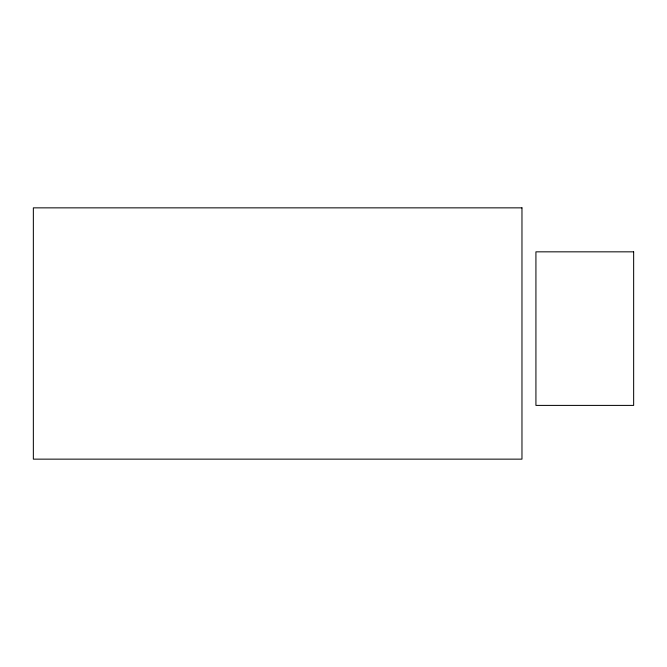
<?xml version="1.0" encoding="UTF-8"?>
<svg xmlns="http://www.w3.org/2000/svg" width="667" height="667" viewBox="0 0 667 667"><rect width="100%" height="100%" fill="white"/><g stroke="black" fill="none" stroke-linecap="round" stroke-linejoin="round"><path stroke-width="1" d="M521.969 207.854L33.35 207.854L33.35 459.146L521.969 459.146L521.969 207.854M633.65 251.834L535.926 251.834L535.926 405.403L633.65 405.403L633.65 251.834"/></g></svg>
